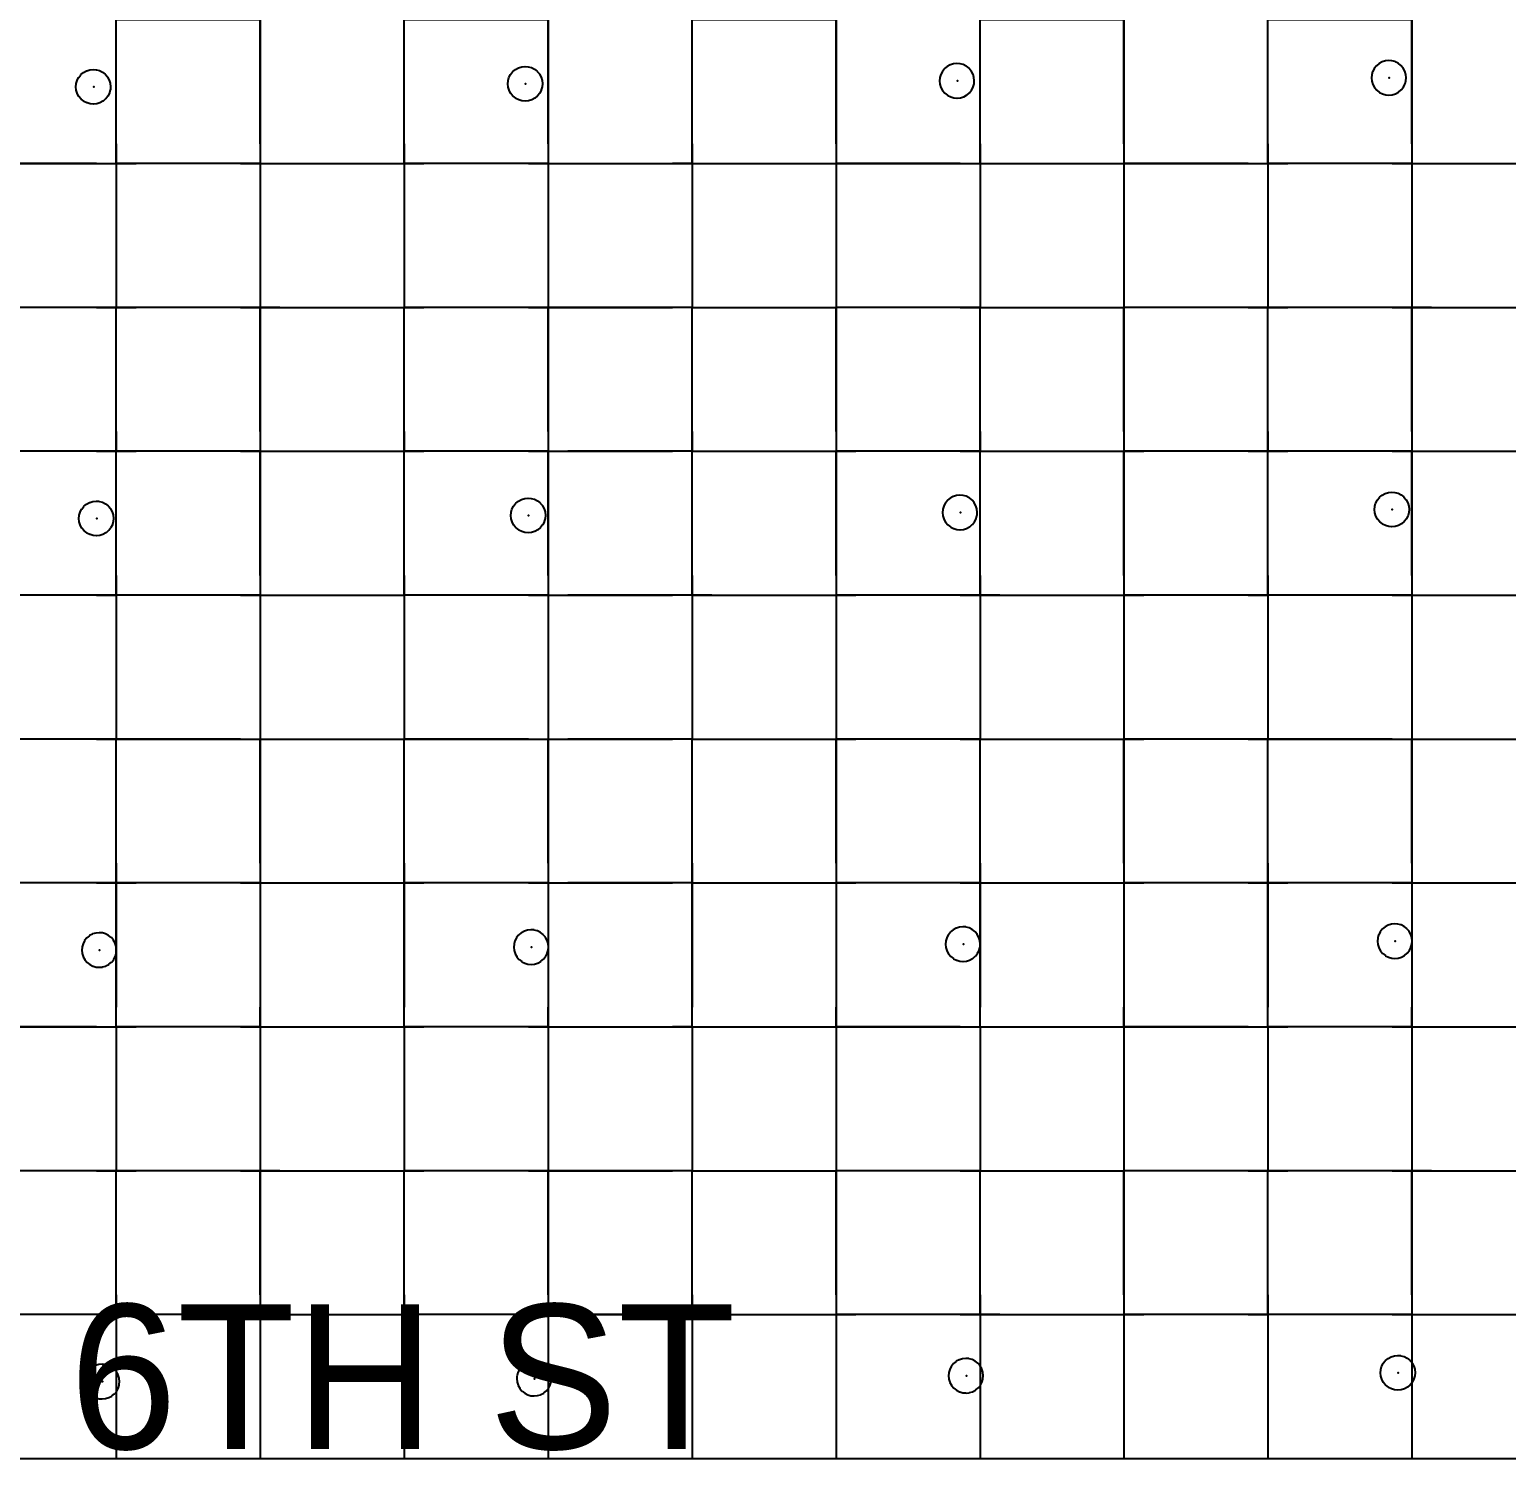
# Model space of a CAD drawing. Header units: metres. Extents: x 0 to 438, y -24 to 612.
# Drawn here: x 174.6 to 266.9, y 0 to 89.4 of the extents above; entities that cross this region are included whole.
import ezdxf

# ---------------------------------------------------------------- set-up
doc = ezdxf.new("R2010")
doc.units = ezdxf.units.M
for name, color, linetype in [('LAYER_01_CUT', 7, 'Continuous'), ('LAYER_04_GRID', 7, 'Continuous'), ('LAYER_05_LABELS', 7, 'Continuous')]:
    doc.layers.add(name, color=color, linetype=linetype)

msp = doc.modelspace()

# ---------------------------------------------------------------- linework, layer by layer
at = {"layer": 'LAYER_01_CUT'}
for points in [[(180, 88.766), (180, 90), (181.234, 90), (189, 90), (189, 88.766), (189, 81), (189, 79.766)], [(180, 82.234), (180, 90)], [(189, 82.234), (189, 90)], [(198, 88.766), (198, 90), (199.234, 90), (207, 90), (207, 88.766), (207, 81), (207, 79.766)], [(198, 82.234), (198, 90)], [(207, 82.234), (207, 90)], [(216, 88.766), (216, 90), (217.234, 90), (225, 90), (225, 88.766), (225, 81), (225, 79.766)], [(216, 82.234), (216, 90)], [(225, 82.234), (225, 90)], [(234, 88.766), (234, 90), (235.234, 90), (243, 90), (243, 88.766), (243, 81), (243, 79.766)], [(234, 82.234), (234, 90)], [(243, 82.234), (243, 90)], [(252, 88.766), (252, 90), (253.234, 90), (261, 90), (261, 88.766), (261, 81), (261, 79.766)], [(252, 82.234), (252, 90)], [(261, 82.234), (261, 90)], [(180, 81), (180, 88.766)], [(198, 81), (198, 88.766)], [(216, 81), (216, 88.766)], [(234, 81), (234, 88.766)], [(252, 81), (252, 88.766)], [(178.755, 86.869), (178.946, 86.816), (178.954, 86.812), (179.139, 86.719), (179.146, 86.714), (179.312, 86.583), (179.318, 86.576), (179.454, 86.414), (179.458, 86.407), (179.559, 86.222), (179.561, 86.214), (179.621, 86.018), (179.622, 86.01), (179.643, 85.811), (179.642, 85.803), (179.627, 85.617), (179.624, 85.609), (179.571, 85.417), (179.567, 85.409), (179.475, 85.224), (179.469, 85.217), (179.339, 85.051), (179.332, 85.045), (179.17, 84.909), (179.162, 84.905), (178.978, 84.805), (178.97, 84.802), (178.774, 84.742), (178.765, 84.741), (178.567, 84.72), (178.559, 84.721), (178.372, 84.737), (178.364, 84.739), (178.173, 84.792), (178.165, 84.796), (177.98, 84.888), (177.973, 84.894), (177.807, 85.024), (177.801, 85.031), (177.665, 85.193), (177.66, 85.201), (177.56, 85.385), (177.558, 85.393), (177.497, 85.589), (177.497, 85.598), (177.476, 85.796), (177.477, 85.804), (177.492, 85.991), (177.494, 85.999), (177.547, 86.191), (177.551, 86.198), (177.644, 86.383), (177.65, 86.39), (177.78, 86.556), (177.787, 86.562), (177.949, 86.699), (177.956, 86.703), (178.141, 86.803), (178.149, 86.805), (178.345, 86.866), (178.353, 86.867), (178.552, 86.887), (178.56, 86.886), (178.747, 86.871), (178.755, 86.869)], [(204.559, 85.572), (204.557, 85.58), (204.497, 85.776), (204.496, 85.784), (204.475, 85.983), (204.476, 85.99), (204.492, 86.177), (204.494, 86.185), (204.547, 86.377), (204.551, 86.385), (204.643, 86.57), (204.649, 86.577), (204.779, 86.743), (204.786, 86.748), (204.948, 86.885), (204.956, 86.889), (205.14, 86.989), (205.148, 86.992), (205.344, 87.052), (205.353, 87.053), (205.551, 87.073), (205.559, 87.073), (205.746, 87.057), (205.754, 87.055), (205.945, 87.002), (205.953, 86.998), (206.138, 86.906), (206.145, 86.9), (206.311, 86.769), (206.317, 86.763), (206.453, 86.601), (206.458, 86.593), (206.558, 86.409), (206.56, 86.401), (206.621, 86.204), (206.622, 86.196), (206.642, 85.998), (206.641, 85.99), (206.626, 85.803), (206.624, 85.795), (206.571, 85.603), (206.567, 85.596), (206.474, 85.411), (206.469, 85.404), (206.338, 85.238), (206.331, 85.232), (206.169, 85.095), (206.162, 85.091), (205.977, 84.991), (205.969, 84.988), (205.773, 84.928), (205.765, 84.927), (205.566, 84.907), (205.558, 84.908), (205.371, 84.923), (205.363, 84.925), (205.172, 84.978), (205.164, 84.982), (204.979, 85.075), (204.972, 85.08), (204.806, 85.211), (204.8, 85.218), (204.664, 85.38), (204.66, 85.387), (204.559, 85.572)], [(231.493, 86.372), (231.491, 86.364), (231.475, 86.177), (231.475, 86.169), (231.495, 85.971), (231.496, 85.962), (231.556, 85.766), (231.559, 85.758), (231.659, 85.574), (231.663, 85.566), (231.8, 85.404), (231.805, 85.397), (231.972, 85.267), (231.978, 85.261), (232.164, 85.169), (232.171, 85.165), (232.363, 85.112), (232.371, 85.11), (232.558, 85.094), (232.566, 85.093), (232.764, 85.114), (232.772, 85.115), (232.968, 85.175), (232.977, 85.177), (233.161, 85.278), (233.169, 85.282), (233.331, 85.418), (233.337, 85.424), (233.468, 85.59), (233.473, 85.597), (233.566, 85.782), (233.57, 85.79), (233.623, 85.981), (233.625, 85.989), (233.641, 86.176), (233.641, 86.184), (233.621, 86.383), (233.62, 86.391), (233.56, 86.587), (233.557, 86.595), (233.457, 86.78), (233.453, 86.787), (233.316, 86.949), (233.311, 86.956), (233.145, 87.087), (233.138, 87.092), (232.953, 87.185), (232.945, 87.189), (232.753, 87.242), (232.745, 87.244), (232.558, 87.259), (232.551, 87.26), (232.352, 87.239), (232.344, 87.239), (232.148, 87.178), (232.14, 87.176), (231.955, 87.076), (231.947, 87.071), (231.786, 86.935), (231.779, 86.929), (231.648, 86.763), (231.643, 86.756), (231.55, 86.571), (231.546, 86.563), (231.493, 86.372)], [(260.137, 87.278), (259.952, 87.371), (259.944, 87.375), (259.753, 87.428), (259.745, 87.43), (259.558, 87.446), (259.55, 87.446), (259.351, 87.426), (259.343, 87.425), (259.147, 87.365), (259.139, 87.362), (258.955, 87.262), (258.947, 87.258), (258.785, 87.121), (258.778, 87.116), (258.648, 86.95), (258.642, 86.943), (258.549, 86.758), (258.545, 86.75), (258.492, 86.558), (258.49, 86.55), (258.475, 86.363), (258.474, 86.356), (258.495, 86.157), (258.495, 86.149), (258.556, 85.953), (258.558, 85.945), (258.658, 85.76), (258.663, 85.752), (258.799, 85.591), (258.805, 85.584), (258.971, 85.453), (258.978, 85.448), (259.163, 85.355), (259.171, 85.351), (259.362, 85.298), (259.37, 85.296), (259.557, 85.28), (259.565, 85.28), (259.763, 85.3), (259.772, 85.301), (259.968, 85.361), (259.976, 85.364), (260.16, 85.464), (260.168, 85.468), (260.33, 85.605), (260.337, 85.61), (260.467, 85.777), (260.473, 85.784), (260.566, 85.969), (260.569, 85.976), (260.622, 86.168), (260.625, 86.176), (260.64, 86.363), (260.641, 86.371), (260.62, 86.569), (260.619, 86.577), (260.559, 86.773), (260.557, 86.782), (260.456, 86.966), (260.452, 86.974), (260.316, 87.136), (260.31, 87.142), (260.144, 87.273), (260.137, 87.278)], [(180, 82.234), (180, 81)], [(189, 82.234), (189, 81)], [(198, 82.234), (198, 81)], [(207, 82.234), (207, 81)], [(216, 82.234), (216, 81)], [(225, 82.234), (225, 81)], [(234, 82.234), (234, 81)], [(243, 82.234), (243, 81)], [(252, 82.234), (252, 81)], [(261, 82.234), (261, 81)], [(178.766, 81), (171, 81)], [(172.234, 81), (180, 81), (180, 79.766)], [(178.766, 81), (180, 81)], [(187.766, 81), (180, 81)], [(180, 81), (180, 73.234)], [(180, 81), (181.234, 81)], [(189, 81), (181.234, 81)], [(187.766, 81), (189, 81)], [(189, 81), (189, 73.234)], [(189, 81), (190.234, 81)], [(189, 81), (196.766, 81)], [(190.234, 81), (198, 81), (198, 79.766)], [(196.766, 81), (198, 81)], [(205.766, 81), (198, 81)], [(198, 81), (198, 73.234)], [(198, 81), (199.234, 81)], [(207, 81), (199.234, 81)], [(205.766, 81), (207, 81)], [(207, 81), (207, 73.234)], [(207, 81), (208.234, 81)], [(207, 81), (214.766, 81)], [(208.234, 81), (216, 81), (216, 79.766)], [(216, 81), (214.766, 81)], [(216, 81), (216, 73.234)], [(216, 81), (217.234, 81)], [(216, 81), (223.766, 81)], [(217.234, 81), (225, 81)], [(223.766, 81), (225, 81)], [(232.766, 81), (225, 81)], [(225, 81), (225, 73.234)], [(225, 81), (226.234, 81)], [(226.234, 81), (234, 81), (234, 79.766)], [(232.766, 81), (234, 81)], [(234, 81), (234, 73.234)], [(234, 81), (235.234, 81)], [(234, 81), (241.766, 81)], [(235.234, 81), (243, 81)], [(241.766, 81), (243, 81)], [(250.766, 81), (243, 81)], [(243, 81), (243, 73.234)], [(243, 81), (244.234, 81)], [(244.234, 81), (252, 81), (252, 79.766)], [(250.766, 81), (252, 81)], [(259.766, 81), (252, 81)], [(252, 81), (252, 73.234)], [(252, 81), (253.234, 81)], [(261, 81), (253.234, 81)], [(259.766, 81), (261, 81)], [(261, 81), (261, 73.234)], [(261, 81), (262.234, 81)], [(261, 81), (268.766, 81)], [(262.234, 81), (270, 81), (270, 79.766)], [(180, 79.766), (180, 72)], [(189, 79.766), (189, 72)], [(198, 79.766), (198, 72)], [(207, 79.766), (207, 72)], [(216, 79.766), (216, 72)], [(225, 79.766), (225, 72)], [(234, 79.766), (234, 72)], [(243, 79.766), (243, 72)], [(252, 79.766), (252, 72)], [(261, 79.766), (261, 72)], [(180, 73.234), (180, 72)], [(189, 73.234), (189, 72)], [(198, 73.234), (198, 72)], [(207, 73.234), (207, 72)], [(216, 73.234), (216, 72)], [(225, 73.234), (225, 72)], [(234, 73.234), (234, 72)], [(243, 73.234), (243, 72)], [(252, 73.234), (252, 72)], [(261, 73.234), (261, 72)], [(178.766, 72), (171, 72)], [(180, 72), (172.234, 72)], [(178.766, 72), (180, 72)], [(180, 61.766), (180, 63), (180, 70.766), (180, 72), (181.234, 72)], [(187.766, 72), (180, 72)], [(180, 64.234), (180, 72)], [(189, 72), (181.234, 72)], [(187.766, 72), (189, 72)], [(190.234, 72), (189, 72), (189, 70.766), (189, 63), (189, 61.766), (189, 54), (189, 52.766)], [(189, 64.234), (189, 72)], [(189, 72), (196.766, 72)], [(190.234, 72), (198, 72)], [(196.766, 72), (198, 72)], [(198, 61.766), (198, 63), (198, 70.766), (198, 72), (199.234, 72)], [(205.766, 72), (198, 72)], [(198, 64.234), (198, 72)], [(207, 72), (199.234, 72)], [(205.766, 72), (207, 72)], [(208.234, 72), (207, 72), (207, 70.766), (207, 63), (207, 61.766), (207, 54), (207, 52.766)], [(207, 64.234), (207, 72)], [(207, 72), (214.766, 72)], [(216, 72), (208.234, 72)], [(216, 72), (214.766, 72)], [(216, 61.766), (216, 63), (216, 70.766), (216, 72), (217.234, 72)], [(216, 64.234), (216, 72)], [(216, 72), (223.766, 72)], [(217.234, 72), (225, 72)], [(223.766, 72), (225, 72)], [(226.234, 72), (225, 72), (225, 70.766), (225, 63), (225, 61.766), (225, 54), (225, 52.766)], [(232.766, 72), (225, 72)], [(225, 64.234), (225, 72)], [(234, 72), (226.234, 72)], [(232.766, 72), (234, 72)], [(234, 61.766), (234, 63), (234, 70.766), (234, 72), (235.234, 72)], [(234, 64.234), (234, 72)], [(234, 72), (241.766, 72)], [(235.234, 72), (243, 72)], [(241.766, 72), (243, 72)], [(244.234, 72), (243, 72), (243, 70.766), (243, 63), (243, 61.766), (243, 54), (243, 52.766)], [(250.766, 72), (243, 72)], [(243, 64.234), (243, 72)], [(252, 72), (244.234, 72)], [(250.766, 72), (252, 72)], [(252, 61.766), (252, 63), (252, 70.766), (252, 72), (253.234, 72)], [(259.766, 72), (252, 72)], [(252, 64.234), (252, 72)], [(261, 72), (253.234, 72)], [(259.766, 72), (261, 72)], [(262.234, 72), (261, 72), (261, 70.766), (261, 63), (261, 61.766), (261, 54), (261, 52.766)], [(261, 64.234), (261, 72)], [(261, 72), (268.766, 72)], [(262.234, 72), (270, 72)], [(180, 64.234), (180, 63)], [(189, 64.234), (189, 63)], [(198, 64.234), (198, 63)], [(207, 64.234), (207, 63)], [(216, 64.234), (216, 63)], [(225, 64.234), (225, 63)], [(234, 64.234), (234, 63)], [(243, 64.234), (243, 63)], [(252, 64.234), (252, 63)], [(261, 64.234), (261, 63)], [(178.766, 63), (171, 63)], [(180, 63), (172.234, 63)], [(178.766, 63), (180, 63)], [(187.766, 63), (180, 63)], [(180, 55.234), (180, 63)], [(180, 63), (181.234, 63)], [(189, 63), (181.234, 63)], [(187.766, 63), (189, 63)], [(189, 55.234), (189, 63)], [(189, 63), (190.234, 63)], [(189, 63), (196.766, 63)], [(190.234, 63), (198, 63)], [(196.766, 63), (198, 63)], [(205.766, 63), (198, 63)], [(198, 55.234), (198, 63)], [(198, 63), (199.234, 63)], [(207, 63), (199.234, 63)], [(205.766, 63), (207, 63)], [(207, 55.234), (207, 63)], [(207, 63), (208.234, 63)], [(207, 63), (214.766, 63)], [(216, 63), (208.234, 63)], [(216, 63), (214.766, 63)], [(216, 55.234), (216, 63)], [(216, 63), (217.234, 63)], [(216, 63), (223.766, 63)], [(217.234, 63), (225, 63)], [(223.766, 63), (225, 63)], [(232.766, 63), (225, 63)], [(225, 55.234), (225, 63)], [(225, 63), (226.234, 63)], [(234, 63), (226.234, 63)], [(232.766, 63), (234, 63)], [(234, 55.234), (234, 63)], [(234, 63), (235.234, 63)], [(234, 63), (241.766, 63)], [(235.234, 63), (243, 63)], [(241.766, 63), (243, 63)], [(250.766, 63), (243, 63)], [(243, 55.234), (243, 63)], [(243, 63), (244.234, 63)], [(252, 63), (244.234, 63)], [(250.766, 63), (252, 63)], [(259.766, 63), (252, 63)], [(252, 55.234), (252, 63)], [(252, 63), (253.234, 63)], [(261, 63), (253.234, 63)], [(259.766, 63), (261, 63)], [(261, 55.234), (261, 63)], [(261, 63), (262.234, 63)], [(261, 63), (268.766, 63)], [(262.234, 63), (270, 63)], [(180, 54), (180, 61.766)], [(198, 54), (198, 61.766)], [(216, 54), (216, 61.766)], [(234, 54), (234, 61.766)], [(252, 54), (252, 61.766)], [(204.682, 58.785), (204.662, 58.983), (204.663, 58.991), (204.678, 59.178), (204.68, 59.186), (204.733, 59.378), (204.737, 59.385), (204.83, 59.57), (204.835, 59.577), (204.966, 59.743), (204.973, 59.749), (205.135, 59.886), (205.142, 59.89), (205.327, 59.99), (205.335, 59.993), (205.531, 60.053), (205.539, 60.054), (205.738, 60.074), (205.745, 60.074), (205.932, 60.058), (205.94, 60.056), (206.132, 60.003), (206.14, 59.999), (206.325, 59.906), (206.332, 59.901), (206.498, 59.77), (206.504, 59.763), (206.64, 59.601), (206.644, 59.594), (206.744, 59.409), (206.747, 59.401), (206.807, 59.205), (206.808, 59.197), (206.828, 58.998), (206.828, 58.991), (206.812, 58.804), (206.81, 58.796), (206.757, 58.604), (206.753, 58.596), (206.66, 58.411), (206.655, 58.404), (206.524, 58.238), (206.518, 58.233), (206.356, 58.096), (206.348, 58.092), (206.164, 57.992), (206.155, 57.989), (205.96, 57.929), (205.951, 57.928), (205.753, 57.908), (205.745, 57.908), (205.558, 57.924), (205.55, 57.926), (205.358, 57.979), (205.351, 57.983), (205.166, 58.075), (205.159, 58.081), (204.992, 58.212), (204.987, 58.218), (204.85, 58.38), (204.846, 58.388), (204.746, 58.572), (204.743, 58.58), (204.683, 58.777), (204.682, 58.785)], [(233.807, 59.383), (233.807, 59.392), (233.746, 59.588), (233.744, 59.596), (233.643, 59.78), (233.639, 59.788), (233.503, 59.95), (233.497, 59.957), (233.331, 60.087), (233.324, 60.093), (233.139, 60.185), (233.131, 60.189), (232.94, 60.242), (232.932, 60.244), (232.745, 60.26), (232.737, 60.261), (232.538, 60.24), (232.53, 60.239), (232.334, 60.179), (232.326, 60.177), (232.142, 60.076), (232.134, 60.072), (231.972, 59.936), (231.965, 59.93), (231.835, 59.764), (231.829, 59.757), (231.736, 59.572), (231.733, 59.564), (231.68, 59.372), (231.677, 59.364), (231.662, 59.178), (231.661, 59.17), (231.682, 58.971), (231.683, 58.963), (231.743, 58.767), (231.745, 58.759), (231.846, 58.574), (231.85, 58.567), (231.986, 58.405), (231.992, 58.398), (232.158, 58.267), (232.165, 58.262), (232.35, 58.169), (232.358, 58.165), (232.549, 58.112), (232.557, 58.11), (232.744, 58.095), (232.752, 58.094), (232.951, 58.114), (232.959, 58.115), (233.155, 58.176), (233.163, 58.178), (233.347, 58.278), (233.355, 58.282), (233.517, 58.419), (233.524, 58.425), (233.654, 58.591), (233.66, 58.598), (233.753, 58.783), (233.757, 58.791), (233.809, 58.982), (233.812, 58.99), (233.827, 59.177), (233.828, 59.185), (233.807, 59.383)], [(259.325, 60.363), (259.334, 60.365), (259.53, 60.426), (259.538, 60.427), (259.736, 60.447), (259.744, 60.446), (259.931, 60.431), (259.939, 60.429), (260.131, 60.376), (260.138, 60.372), (260.323, 60.279), (260.33, 60.274), (260.497, 60.143), (260.502, 60.136), (260.639, 59.974), (260.643, 59.967), (260.743, 59.782), (260.746, 59.774), (260.806, 59.578), (260.807, 59.57), (260.827, 59.371), (260.827, 59.363), (260.811, 59.177), (260.809, 59.169), (260.756, 58.977), (260.752, 58.969), (260.659, 58.784), (260.654, 58.777), (260.523, 58.611), (260.516, 58.605), (260.354, 58.469), (260.347, 58.465), (260.162, 58.365), (260.154, 58.362), (259.958, 58.302), (259.95, 58.301), (259.751, 58.28), (259.744, 58.281), (259.557, 58.297), (259.549, 58.299), (259.357, 58.352), (259.349, 58.356), (259.164, 58.448), (259.157, 58.454), (258.991, 58.585), (258.986, 58.591), (258.849, 58.753), (258.845, 58.761), (258.745, 58.945), (258.742, 58.953), (258.682, 59.149), (258.681, 59.158), (258.661, 59.356), (258.661, 59.364), (258.677, 59.551), (258.679, 59.559), (258.732, 59.751), (258.736, 59.758), (258.829, 59.943), (258.834, 59.95), (258.965, 60.116), (258.971, 60.122), (259.133, 60.259), (259.141, 60.263), (259.325, 60.363)], [(179.525, 58.052), (179.518, 58.046), (179.356, 57.91), (179.349, 57.905), (179.164, 57.805), (179.156, 57.803), (178.96, 57.742), (178.952, 57.742), (178.753, 57.721), (178.746, 57.722), (178.559, 57.737), (178.551, 57.74), (178.359, 57.792), (178.351, 57.796), (178.166, 57.889), (178.159, 57.894), (177.993, 58.025), (177.987, 58.032), (177.851, 58.194), (177.847, 58.201), (177.747, 58.386), (177.744, 58.394), (177.684, 58.59), (177.683, 58.598), (177.663, 58.797), (177.663, 58.805), (177.679, 58.992), (177.681, 59), (177.734, 59.191), (177.738, 59.199), (177.831, 59.384), (177.836, 59.391), (177.967, 59.557), (177.973, 59.563), (178.135, 59.699), (178.143, 59.703), (178.327, 59.804), (178.336, 59.806), (178.531, 59.866), (178.54, 59.867), (178.738, 59.888), (178.746, 59.887), (178.933, 59.871), (178.941, 59.869), (179.133, 59.816), (179.14, 59.812), (179.325, 59.72), (179.332, 59.714), (179.499, 59.584), (179.504, 59.577), (179.641, 59.415), (179.645, 59.407), (179.745, 59.223), (179.748, 59.215), (179.808, 59.019), (179.809, 59.01), (179.829, 58.812), (179.828, 58.804), (179.813, 58.617), (179.811, 58.609), (179.758, 58.418), (179.754, 58.41), (179.661, 58.225), (179.656, 58.218), (179.525, 58.052)], [(180, 55.234), (180, 54)], [(189, 55.234), (189, 54)], [(198, 55.234), (198, 54)], [(207, 55.234), (207, 54)], [(216, 55.234), (216, 54)], [(225, 55.234), (225, 54)], [(234, 55.234), (234, 54)], [(243, 55.234), (243, 54)], [(252, 55.234), (252, 54)], [(261, 55.234), (261, 54)], [(178.766, 54), (171, 54)], [(180, 54), (172.234, 54)], [(178.766, 54), (180, 54)], [(181.234, 54), (180, 54), (180, 52.766)], [(187.766, 54), (180, 54)], [(180, 54), (180, 46.234)], [(189, 54), (181.234, 54)], [(187.766, 54), (189, 54)], [(189, 54), (189, 46.234)], [(189, 54), (190.234, 54)], [(189, 54), (196.766, 54)], [(190.234, 54), (198, 54)], [(196.766, 54), (198, 54)], [(199.234, 54), (198, 54), (198, 52.766)], [(205.766, 54), (198, 54)], [(198, 54), (198, 46.234)], [(207, 54), (199.234, 54)], [(205.766, 54), (207, 54)], [(207, 54), (207, 46.234)], [(207, 54), (208.234, 54)], [(207, 54), (214.766, 54)], [(216, 54), (208.234, 54)], [(216, 54), (214.766, 54)], [(217.234, 54), (216, 54), (216, 52.766)], [(216, 54), (216, 46.234)], [(216, 54), (223.766, 54)], [(217.234, 54), (225, 54)], [(223.766, 54), (225, 54)], [(232.766, 54), (225, 54)], [(225, 54), (225, 46.234)], [(225, 54), (226.234, 54)], [(234, 54), (226.234, 54)], [(232.766, 54), (234, 54)], [(235.234, 54), (234, 54), (234, 52.766)], [(234, 54), (234, 46.234)], [(234, 54), (241.766, 54)], [(235.234, 54), (243, 54)], [(241.766, 54), (243, 54)], [(250.766, 54), (243, 54)], [(243, 54), (243, 46.234)], [(243, 54), (244.234, 54)], [(252, 54), (244.234, 54)], [(250.766, 54), (252, 54)], [(253.234, 54), (252, 54), (252, 52.766)], [(259.766, 54), (252, 54)], [(252, 54), (252, 46.234)], [(261, 54), (253.234, 54)], [(259.766, 54), (261, 54)], [(261, 54), (261, 46.234)], [(261, 54), (262.234, 54)], [(261, 54), (268.766, 54)], [(262.234, 54), (270, 54)], [(180, 52.766), (180, 45)], [(189, 52.766), (189, 45)], [(198, 52.766), (198, 45)], [(207, 52.766), (207, 45)], [(216, 52.766), (216, 45)], [(225, 52.766), (225, 45)], [(234, 52.766), (234, 45)], [(243, 52.766), (243, 45)], [(252, 52.766), (252, 45)], [(261, 52.766), (261, 45)], [(180, 46.234), (180, 45)], [(189, 46.234), (189, 45)], [(198, 46.234), (198, 45)], [(207, 46.234), (207, 45)], [(216, 46.234), (216, 45)], [(225, 46.234), (225, 45)], [(234, 46.234), (234, 45)], [(243, 46.234), (243, 45)], [(252, 46.234), (252, 45)], [(261, 46.234), (261, 45)], [(178.766, 45), (171, 45)], [(180, 45), (172.234, 45)], [(178.766, 45), (180, 45)], [(180, 34.766), (180, 36), (180, 43.766), (180, 45), (181.234, 45), (189, 45), (189, 43.766), (189, 36), (189, 34.766), (189, 27), (189, 25.766)], [(187.766, 45), (180, 45)], [(180, 37.234), (180, 45)], [(187.766, 45), (189, 45)], [(189, 37.234), (189, 45)], [(189, 45), (190.234, 45)], [(189, 45), (196.766, 45)], [(190.234, 45), (198, 45)], [(196.766, 45), (198, 45)], [(198, 34.766), (198, 36), (198, 43.766), (198, 45), (199.234, 45), (207, 45), (207, 43.766), (207, 36), (207, 34.766), (207, 27), (207, 25.766)], [(205.766, 45), (198, 45)], [(198, 37.234), (198, 45)], [(205.766, 45), (207, 45)], [(207, 37.234), (207, 45)], [(207, 45), (208.234, 45)], [(207, 45), (214.766, 45)], [(216, 45), (208.234, 45)], [(216, 45), (214.766, 45)], [(216, 34.766), (216, 36), (216, 43.766), (216, 45), (217.234, 45), (225, 45), (225, 43.766), (225, 36), (225, 34.766), (225, 27), (225, 25.766)], [(216, 37.234), (216, 45)], [(216, 45), (223.766, 45)], [(223.766, 45), (225, 45)], [(232.766, 45), (225, 45)], [(225, 37.234), (225, 45)], [(225, 45), (226.234, 45)], [(234, 45), (226.234, 45)], [(232.766, 45), (234, 45)], [(234, 34.766), (234, 36), (234, 43.766), (234, 45), (235.234, 45), (243, 45), (243, 43.766), (243, 36), (243, 34.766), (243, 27), (243, 25.766)], [(234, 37.234), (234, 45)], [(234, 45), (241.766, 45)], [(241.766, 45), (243, 45)], [(250.766, 45), (243, 45)], [(243, 37.234), (243, 45)], [(243, 45), (244.234, 45)], [(252, 45), (244.234, 45)], [(250.766, 45), (252, 45)], [(252, 34.766), (252, 36), (252, 43.766), (252, 45), (253.234, 45), (261, 45), (261, 43.766), (261, 36), (261, 34.766), (261, 27), (261, 25.766)], [(259.766, 45), (252, 45)], [(252, 37.234), (252, 45)], [(259.766, 45), (261, 45)], [(261, 37.234), (261, 45)], [(261, 45), (262.234, 45)], [(261, 45), (268.766, 45)], [(262.234, 45), (270, 45)], [(180, 37.234), (180, 36)], [(189, 37.234), (189, 36)], [(198, 37.234), (198, 36)], [(207, 37.234), (207, 36)], [(216, 37.234), (216, 36)], [(225, 37.234), (225, 36)], [(234, 37.234), (234, 36)], [(243, 37.234), (243, 36)], [(252, 37.234), (252, 36)], [(261, 37.234), (261, 36)], [(178.766, 36), (171, 36)], [(180, 36), (172.234, 36)], [(178.766, 36), (180, 36)], [(187.766, 36), (180, 36)], [(180, 36), (180, 28.234)], [(180, 36), (181.234, 36)], [(189, 36), (181.234, 36)], [(187.766, 36), (189, 36)], [(189, 36), (189, 28.234)], [(189, 36), (190.234, 36)], [(189, 36), (196.766, 36)], [(190.234, 36), (198, 36)], [(196.766, 36), (198, 36)], [(205.766, 36), (198, 36)], [(198, 36), (198, 28.234)], [(198, 36), (199.234, 36)], [(207, 36), (199.234, 36)], [(205.766, 36), (207, 36)], [(207, 36), (207, 28.234)], [(207, 36), (208.234, 36)], [(207, 36), (214.766, 36)], [(216, 36), (208.234, 36)], [(216, 36), (214.766, 36)], [(216, 36), (216, 28.234)], [(216, 36), (217.234, 36)], [(216, 36), (223.766, 36)], [(217.234, 36), (225, 36)], [(223.766, 36), (225, 36)], [(232.766, 36), (225, 36)], [(225, 36), (225, 28.234)], [(225, 36), (226.234, 36)], [(234, 36), (226.234, 36)], [(232.766, 36), (234, 36)], [(234, 36), (234, 28.234)], [(234, 36), (235.234, 36)], [(234, 36), (241.766, 36)], [(235.234, 36), (243, 36)], [(241.766, 36), (243, 36)], [(250.766, 36), (243, 36)], [(243, 36), (243, 28.234)], [(243, 36), (244.234, 36)], [(252, 36), (244.234, 36)], [(250.766, 36), (252, 36)], [(259.766, 36), (252, 36)], [(252, 36), (252, 28.234)], [(252, 36), (253.234, 36)], [(261, 36), (253.234, 36)], [(259.766, 36), (261, 36)], [(261, 36), (261, 28.234)], [(261, 36), (262.234, 36)], [(261, 36), (268.766, 36)], [(262.234, 36), (270, 36)], [(180, 27), (180, 34.766)], [(198, 27), (198, 34.766)], [(216, 27), (216, 34.766)], [(234, 27), (234, 34.766)], [(252, 27), (252, 34.766)], [(233.93, 32.596), (233.83, 32.781), (233.826, 32.789), (233.689, 32.95), (233.684, 32.957), (233.518, 33.088), (233.511, 33.093), (233.325, 33.186), (233.318, 33.19), (233.126, 33.243), (233.118, 33.245), (232.931, 33.261), (232.923, 33.261), (232.725, 33.241), (232.717, 33.24), (232.521, 33.18), (232.513, 33.177), (232.328, 33.077), (232.32, 33.073), (232.158, 32.936), (232.152, 32.931), (232.021, 32.764), (232.016, 32.757), (231.923, 32.572), (231.919, 32.565), (231.866, 32.373), (231.864, 32.365), (231.848, 32.178), (231.848, 32.17), (231.868, 31.972), (231.869, 31.964), (231.929, 31.768), (231.932, 31.759), (232.032, 31.575), (232.036, 31.567), (232.173, 31.405), (232.178, 31.399), (232.344, 31.268), (232.351, 31.263), (232.537, 31.17), (232.544, 31.166), (232.736, 31.113), (232.744, 31.111), (232.931, 31.095), (232.939, 31.095), (233.137, 31.115), (233.145, 31.116), (233.341, 31.176), (233.349, 31.179), (233.534, 31.279), (233.542, 31.283), (233.704, 31.42), (233.71, 31.425), (233.841, 31.591), (233.846, 31.598), (233.939, 31.783), (233.943, 31.791), (233.996, 31.983), (233.998, 31.991), (234.014, 32.178), (234.014, 32.185), (233.994, 32.384), (233.993, 32.392), (233.933, 32.588), (233.93, 32.596)], [(258.918, 32.751), (258.865, 32.56), (258.863, 32.552), (258.848, 32.365), (258.847, 32.357), (258.868, 32.158), (258.868, 32.15), (258.929, 31.954), (258.931, 31.946), (259.031, 31.761), (259.036, 31.754), (259.172, 31.592), (259.178, 31.585), (259.344, 31.455), (259.351, 31.449), (259.536, 31.356), (259.544, 31.353), (259.735, 31.3), (259.743, 31.297), (259.93, 31.282), (259.938, 31.281), (260.136, 31.302), (260.145, 31.302), (260.341, 31.363), (260.349, 31.365), (260.533, 31.465), (260.541, 31.47), (260.703, 31.606), (260.71, 31.612), (260.84, 31.778), (260.846, 31.785), (260.938, 31.97), (260.942, 31.978), (260.995, 32.169), (260.998, 32.177), (261.013, 32.364), (261.014, 32.372), (260.993, 32.57), (260.992, 32.579), (260.932, 32.775), (260.93, 32.783), (260.829, 32.967), (260.825, 32.975), (260.689, 33.137), (260.683, 33.144), (260.517, 33.274), (260.51, 33.28), (260.325, 33.372), (260.317, 33.376), (260.126, 33.429), (260.118, 33.431), (259.931, 33.447), (259.923, 33.448), (259.724, 33.427), (259.716, 33.426), (259.52, 33.366), (259.512, 33.364), (259.327, 33.263), (259.32, 33.259), (259.158, 33.123), (259.151, 33.117), (259.021, 32.951), (259.015, 32.944), (258.922, 32.759), (258.918, 32.751)], [(178.153, 32.558), (178.022, 32.391), (178.017, 32.385), (177.924, 32.2), (177.92, 32.192), (177.867, 32), (177.865, 31.992), (177.85, 31.805), (177.849, 31.798), (177.869, 31.599), (177.87, 31.591), (177.931, 31.395), (177.933, 31.386), (178.033, 31.202), (178.038, 31.194), (178.174, 31.033), (178.18, 31.026), (178.346, 30.895), (178.353, 30.89), (178.538, 30.797), (178.546, 30.793), (178.737, 30.74), (178.745, 30.738), (178.932, 30.722), (178.94, 30.722), (179.138, 30.742), (179.147, 30.743), (179.343, 30.803), (179.351, 30.806), (179.535, 30.906), (179.543, 30.91), (179.705, 31.047), (179.712, 31.052), (179.842, 31.219), (179.848, 31.225), (179.94, 31.411), (179.944, 31.418), (179.997, 31.61), (179.999, 31.618), (180.015, 31.805), (180.016, 31.813), (179.995, 32.011), (179.994, 32.019), (179.934, 32.215), (179.932, 32.224), (179.831, 32.408), (179.827, 32.416), (179.691, 32.578), (179.685, 32.584), (179.519, 32.715), (179.512, 32.72), (179.327, 32.813), (179.319, 32.817), (179.128, 32.87), (179.12, 32.872), (178.933, 32.888), (178.925, 32.888), (178.726, 32.868), (178.718, 32.867), (178.522, 32.807), (178.514, 32.804), (178.329, 32.704), (178.322, 32.7), (178.16, 32.563), (178.153, 32.558)], [(205.939, 30.908), (206.138, 30.929), (206.146, 30.93), (206.342, 30.99), (206.35, 30.992), (206.535, 31.092), (206.542, 31.097), (206.704, 31.233), (206.711, 31.239), (206.841, 31.405), (206.847, 31.412), (206.94, 31.597), (206.944, 31.605), (206.997, 31.796), (206.999, 31.804), (207.014, 31.991), (207.015, 31.999), (206.995, 32.198), (206.994, 32.206), (206.933, 32.402), (206.931, 32.41), (206.831, 32.594), (206.826, 32.602), (206.69, 32.764), (206.684, 32.771), (206.518, 32.901), (206.511, 32.907), (206.326, 33), (206.318, 33.003), (206.127, 33.056), (206.119, 33.059), (205.932, 33.074), (205.924, 33.075), (205.726, 33.054), (205.717, 33.053), (205.521, 32.993), (205.513, 32.991), (205.329, 32.89), (205.321, 32.886), (205.159, 32.75), (205.152, 32.744), (205.022, 32.578), (205.016, 32.571), (204.924, 32.386), (204.92, 32.378), (204.867, 32.187), (204.865, 32.179), (204.849, 31.992), (204.848, 31.984), (204.869, 31.785), (204.87, 31.777), (204.93, 31.581), (204.932, 31.573), (205.033, 31.389), (205.037, 31.381), (205.173, 31.219), (205.179, 31.212), (205.345, 31.082), (205.352, 31.076), (205.537, 30.983), (205.545, 30.98), (205.736, 30.927), (205.744, 30.924), (205.931, 30.909), (205.939, 30.908)], [(180, 27), (180, 28.234)], [(189, 27), (189, 28.234)], [(198, 27), (198, 28.234)], [(207, 27), (207, 28.234)], [(216, 27), (216, 28.234)], [(225, 27), (225, 28.234)], [(234, 27), (234, 28.234)], [(243, 27), (243, 28.234)], [(252, 27), (252, 28.234)], [(261, 27), (261, 28.234)], [(178.766, 27), (171, 27)], [(172.234, 27), (180, 27), (180, 25.766)], [(178.766, 27), (180, 27)], [(187.766, 27), (180, 27)], [(180, 27), (180, 19.234)], [(180, 27), (181.234, 27)], [(189, 27), (181.234, 27)], [(187.766, 27), (189, 27)], [(189, 27), (189, 19.234)], [(189, 27), (190.234, 27)], [(189, 27), (196.766, 27)], [(190.234, 27), (198, 27), (198, 25.766)], [(196.766, 27), (198, 27)], [(205.766, 27), (198, 27)], [(198, 27), (198, 19.234)], [(198, 27), (199.234, 27)], [(207, 27), (199.234, 27)], [(205.766, 27), (207, 27)], [(207, 27), (207, 19.234)], [(207, 27), (208.234, 27)], [(207, 27), (214.766, 27)], [(208.234, 27), (216, 27), (216, 25.766)], [(216, 27), (214.766, 27)], [(216, 27), (216, 19.234)], [(216, 27), (217.234, 27)], [(216, 27), (223.766, 27)], [(217.234, 27), (225, 27)], [(223.766, 27), (225, 27)], [(232.766, 27), (225, 27)], [(225, 27), (225, 19.234)], [(225, 27), (226.234, 27)], [(226.234, 27), (234, 27), (234, 25.766)], [(232.766, 27), (234, 27)], [(234, 27), (234, 19.234)], [(234, 27), (235.234, 27)], [(234, 27), (241.766, 27)], [(235.234, 27), (243, 27)], [(241.766, 27), (243, 27)], [(250.766, 27), (243, 27)], [(243, 27), (243, 19.234)], [(243, 27), (244.234, 27)], [(244.234, 27), (252, 27), (252, 25.766)], [(250.766, 27), (252, 27)], [(259.766, 27), (252, 27)], [(252, 27), (252, 19.234)], [(252, 27), (253.234, 27)], [(261, 27), (253.234, 27)], [(259.766, 27), (261, 27)], [(261, 27), (261, 19.234)], [(261, 27), (262.234, 27)], [(261, 27), (268.766, 27)], [(262.234, 27), (270, 27), (270, 25.766)], [(180, 25.766), (180, 18)], [(189, 25.766), (189, 18)], [(198, 25.766), (198, 18)], [(207, 25.766), (207, 18)], [(216, 25.766), (216, 18)], [(225, 25.766), (225, 18)], [(234, 25.766), (234, 18)], [(243, 25.766), (243, 18)], [(252, 25.766), (252, 18)], [(261, 25.766), (261, 18)], [(180, 19.234), (180, 18)], [(189, 19.234), (189, 18)], [(198, 19.234), (198, 18)], [(207, 19.234), (207, 18)], [(216, 19.234), (216, 18)], [(225, 19.234), (225, 18)], [(234, 19.234), (234, 18)], [(243, 19.234), (243, 18)], [(252, 19.234), (252, 18)], [(261, 19.234), (261, 18)], [(178.766, 18), (171, 18)], [(180, 18), (172.234, 18)], [(178.766, 18), (180, 18)], [(180, 16.766), (180, 18), (181.234, 18)], [(187.766, 18), (180, 18)], [(180, 10.234), (180, 18)], [(189, 18), (181.234, 18)], [(187.766, 18), (189, 18)], [(190.234, 18), (189, 18), (189, 16.766), (189, 9), (189, 7.766)], [(189, 10.234), (189, 18)], [(189, 18), (196.766, 18)], [(190.234, 18), (198, 18)], [(196.766, 18), (198, 18)], [(198, 16.766), (198, 18), (199.234, 18)], [(205.766, 18), (198, 18)], [(198, 10.234), (198, 18)], [(207, 18), (199.234, 18)], [(205.766, 18), (207, 18)], [(208.234, 18), (207, 18), (207, 16.766), (207, 9), (207, 7.766)], [(207, 10.234), (207, 18)], [(207, 18), (214.766, 18)], [(216, 18), (208.234, 18)], [(216, 18), (214.766, 18)], [(216, 16.766), (216, 18), (217.234, 18)], [(216, 10.234), (216, 18)], [(216, 18), (223.766, 18)], [(217.234, 18), (225, 18)], [(223.766, 18), (225, 18)], [(226.234, 18), (225, 18), (225, 16.766), (225, 9), (225, 7.766)], [(232.766, 18), (225, 18)], [(225, 10.234), (225, 18)], [(234, 18), (226.234, 18)], [(232.766, 18), (234, 18)], [(234, 16.766), (234, 18), (235.234, 18)], [(234, 10.234), (234, 18)], [(234, 18), (241.766, 18)], [(235.234, 18), (243, 18)], [(241.766, 18), (243, 18)], [(244.234, 18), (243, 18), (243, 16.766), (243, 9), (243, 7.766)], [(250.766, 18), (243, 18)], [(243, 10.234), (243, 18)], [(252, 18), (244.234, 18)], [(250.766, 18), (252, 18)], [(252, 16.766), (252, 18), (253.234, 18)], [(259.766, 18), (252, 18)], [(252, 10.234), (252, 18)], [(261, 18), (253.234, 18)], [(259.766, 18), (261, 18)], [(262.234, 18), (261, 18), (261, 16.766), (261, 9), (261, 7.766)], [(261, 10.234), (261, 18)], [(261, 18), (268.766, 18)], [(262.234, 18), (270, 18)], [(180, 9), (180, 16.766)], [(198, 9), (198, 16.766)], [(216, 9), (216, 16.766)], [(234, 9), (234, 16.766)], [(252, 9), (252, 16.766)], [(180, 10.234), (180, 9)], [(189, 10.234), (189, 9)], [(198, 10.234), (198, 9)], [(207, 10.234), (207, 9)], [(216, 10.234), (216, 9)], [(225, 10.234), (225, 9)], [(234, 10.234), (234, 9)], [(243, 10.234), (243, 9)], [(252, 10.234), (252, 9)], [(261, 10.234), (261, 9)], [(178.766, 9), (171, 9)], [(180, 9), (172.234, 9)], [(178.766, 9), (180, 9)], [(181.234, 9), (180, 9), (180, 7.766)], [(187.766, 9), (180, 9)], [(180, 9), (180, 1.234)], [(189, 9), (181.234, 9)], [(187.766, 9), (189, 9)], [(189, 9), (189, 1.234)], [(189, 9), (190.234, 9)], [(189, 9), (196.766, 9)], [(190.234, 9), (198, 9)], [(196.766, 9), (198, 9)], [(199.234, 9), (198, 9), (198, 7.766)], [(205.766, 9), (198, 9)], [(198, 9), (198, 1.234)], [(207, 9), (199.234, 9)], [(205.766, 9), (207, 9)], [(207, 9), (207, 1.234)], [(207, 9), (208.234, 9)], [(207, 9), (214.766, 9)], [(216, 9), (208.234, 9)], [(216, 9), (214.766, 9)], [(217.234, 9), (216, 9), (216, 7.766)], [(216, 9), (216, 1.234)], [(216, 9), (223.766, 9)], [(217.234, 9), (225, 9)], [(223.766, 9), (225, 9)], [(232.766, 9), (225, 9)], [(225, 9), (225, 1.234)], [(225, 9), (226.234, 9)], [(234, 9), (226.234, 9)], [(232.766, 9), (234, 9)], [(235.234, 9), (234, 9), (234, 7.766)], [(234, 9), (234, 1.234)], [(234, 9), (241.766, 9)], [(235.234, 9), (243, 9)], [(241.766, 9), (243, 9)], [(250.766, 9), (243, 9)], [(243, 9), (243, 1.234)], [(243, 9), (244.234, 9)], [(252, 9), (244.234, 9)], [(250.766, 9), (252, 9)], [(253.234, 9), (252, 9), (252, 7.766)], [(259.766, 9), (252, 9)], [(252, 9), (252, 1.234)], [(261, 9), (253.234, 9)], [(259.766, 9), (261, 9)], [(261, 9), (261, 1.234)], [(261, 9), (262.234, 9)], [(261, 9), (268.766, 9)], [(262.234, 9), (270, 9)], [(180, 7.766), (180, 0)], [(189, 7.766), (189, 0)], [(198, 7.766), (198, 0)], [(207, 7.766), (207, 0)], [(216, 7.766), (216, 0)], [(225, 7.766), (225, 0)], [(234, 7.766), (234, 0)], [(243, 7.766), (243, 0)], [(252, 7.766), (252, 0)], [(261, 7.766), (261, 0)], [(178.36, 4.033), (178.366, 4.026), (178.532, 3.896), (178.539, 3.89), (178.724, 3.798), (178.732, 3.794), (178.924, 3.741), (178.931, 3.739), (179.119, 3.723), (179.126, 3.722), (179.325, 3.743), (179.333, 3.744), (179.529, 3.804), (179.537, 3.806), (179.722, 3.907), (179.729, 3.911), (179.891, 4.047), (179.898, 4.053), (180.029, 4.219), (180.034, 4.226), (180.127, 4.411), (180.131, 4.419), (180.184, 4.61), (180.186, 4.618), (180.201, 4.805), (180.202, 4.813), (180.182, 5.012), (180.181, 5.02), (180.121, 5.216), (180.118, 5.224), (180.018, 5.409), (180.014, 5.416), (179.877, 5.578), (179.871, 5.585), (179.705, 5.716), (179.698, 5.721), (179.513, 5.814), (179.505, 5.818), (179.314, 5.871), (179.306, 5.873), (179.119, 5.888), (179.111, 5.889), (178.913, 5.868), (178.904, 5.868), (178.708, 5.807), (178.7, 5.805), (178.516, 5.705), (178.508, 5.7), (178.346, 5.564), (178.339, 5.558), (178.209, 5.392), (178.203, 5.385), (178.111, 5.2), (178.107, 5.192), (178.054, 5.001), (178.052, 4.993), (178.036, 4.806), (178.035, 4.798), (178.056, 4.6), (178.057, 4.591), (178.117, 4.395), (178.119, 4.387), (178.22, 4.203), (178.224, 4.195), (178.36, 4.033)], [(206.705, 5.902), (206.698, 5.907), (206.513, 6), (206.505, 6.004), (206.313, 6.057), (206.305, 6.059), (206.118, 6.075), (206.111, 6.075), (205.912, 6.055), (205.904, 6.054), (205.708, 5.994), (205.7, 5.991), (205.515, 5.891), (205.508, 5.887), (205.346, 5.75), (205.339, 5.745), (205.208, 5.579), (205.203, 5.572), (205.11, 5.387), (205.106, 5.379), (205.053, 5.187), (205.051, 5.179), (205.036, 4.992), (205.035, 4.985), (205.055, 4.786), (205.056, 4.778), (205.116, 4.582), (205.119, 4.574), (205.219, 4.389), (205.223, 4.381), (205.36, 4.22), (205.365, 4.213), (205.532, 4.082), (205.539, 4.077), (205.724, 3.984), (205.731, 3.98), (205.923, 3.927), (205.931, 3.925), (206.118, 3.909), (206.126, 3.909), (206.324, 3.929), (206.332, 3.93), (206.528, 3.99), (206.537, 3.993), (206.721, 4.093), (206.729, 4.097), (206.891, 4.234), (206.897, 4.239), (207.028, 4.406), (207.033, 4.413), (207.126, 4.598), (207.13, 4.605), (207.183, 4.797), (207.185, 4.805), (207.201, 4.992), (207.201, 5), (207.181, 5.198), (207.18, 5.206), (207.12, 5.402), (207.117, 5.411), (207.017, 5.595), (207.013, 5.603), (206.876, 5.765), (206.871, 5.771), (206.705, 5.902)], [(233.324, 4.116), (233.332, 4.117), (233.528, 4.177), (233.536, 4.179), (233.72, 4.28), (233.728, 4.284), (233.89, 4.42), (233.897, 4.426), (234.027, 4.592), (234.033, 4.599), (234.126, 4.784), (234.129, 4.792), (234.182, 4.983), (234.185, 4.991), (234.2, 5.178), (234.201, 5.186), (234.18, 5.385), (234.179, 5.393), (234.119, 5.589), (234.117, 5.597), (234.016, 5.782), (234.012, 5.789), (233.876, 5.951), (233.87, 5.958), (233.704, 6.088), (233.697, 6.094), (233.512, 6.187), (233.504, 6.19), (233.313, 6.243), (233.305, 6.246), (233.118, 6.261), (233.11, 6.262), (232.911, 6.241), (232.903, 6.241), (232.707, 6.18), (232.699, 6.178), (232.515, 6.078), (232.507, 6.073), (232.345, 5.937), (232.338, 5.931), (232.208, 5.765), (232.202, 5.758), (232.109, 5.573), (232.105, 5.565), (232.053, 5.374), (232.05, 5.366), (232.035, 5.179), (232.034, 5.171), (232.055, 4.973), (232.055, 4.964), (232.116, 4.768), (232.118, 4.76), (232.219, 4.576), (232.223, 4.568), (232.359, 4.406), (232.365, 4.399), (232.531, 4.269), (232.538, 4.263), (232.723, 4.171), (232.731, 4.167), (232.922, 4.114), (232.93, 4.112), (233.117, 4.096), (233.125, 4.095), (233.324, 4.116)], [(259.53, 4.455), (259.364, 4.586), (259.358, 4.593), (259.222, 4.754), (259.218, 4.762), (259.118, 4.947), (259.115, 4.955), (259.055, 5.151), (259.054, 5.159), (259.034, 5.358), (259.034, 5.365), (259.05, 5.552), (259.052, 5.56), (259.105, 5.752), (259.109, 5.76), (259.202, 5.945), (259.207, 5.952), (259.338, 6.118), (259.344, 6.123), (259.506, 6.26), (259.514, 6.264), (259.698, 6.364), (259.707, 6.367), (259.902, 6.427), (259.911, 6.428), (260.109, 6.448), (260.117, 6.448), (260.304, 6.432), (260.312, 6.43), (260.504, 6.377), (260.511, 6.373), (260.696, 6.28), (260.703, 6.275), (260.87, 6.144), (260.875, 6.138), (261.012, 5.976), (261.016, 5.968), (261.116, 5.784), (261.119, 5.775), (261.179, 5.579), (261.18, 5.571), (261.2, 5.373), (261.199, 5.365), (261.184, 5.178), (261.182, 5.17), (261.129, 4.978), (261.125, 4.971), (261.032, 4.786), (261.027, 4.779), (260.896, 4.612), (260.889, 4.607), (260.727, 4.47), (260.72, 4.466), (260.535, 4.366), (260.527, 4.363), (260.331, 4.303), (260.323, 4.302), (260.124, 4.282), (260.117, 4.282), (259.93, 4.298), (259.922, 4.3), (259.73, 4.353), (259.722, 4.357), (259.537, 4.45), (259.53, 4.455)], [(180, 1.234), (180, 0)], [(189, 1.234), (189, 0)], [(198, 1.234), (198, 0)], [(207, 1.234), (207, 0)], [(216, 1.234), (216, 0)], [(225, 1.234), (225, 0)], [(234, 1.234), (234, 0)], [(243, 1.234), (243, 0)], [(252, 1.234), (252, 0)], [(261, 1.234), (261, 0)], [(171, 0), (178.766, 0), (180, 0), (187.766, 0), (189, 0), (196.766, 0), (198, 0), (205.766, 0), (207, 0), (214.766, 0), (216, 0), (223.766, 0), (225, 0), (232.766, 0), (234, 0), (241.766, 0), (243, 0), (250.766, 0), (252, 0), (259.766, 0), (261, 0), (268.766, 0)]]:
    msp.add_lwpolyline(points, dxfattribs=at)
at = {"layer": 'LAYER_04_GRID'}
for p in [(205.586, 85.99), (232.585, 86.177), (259.584, 86.363), (178.586, 85.804), (232.771, 59.177), (259.771, 59.364), (178.773, 58.805), (205.772, 58.991), (259.957, 32.365), (178.959, 31.805), (205.959, 31.992), (232.958, 32.178), (179.146, 4.806), (206.145, 4.992), (233.144, 5.179), (260.144, 5.365)]:
    msp.add_point(p, dxfattribs=at)

# ---------------------------------------------------------------- texts
at = {"layer": 'LAYER_05_LABELS'}
msp.add_text('6TH ST', height=9.045, dxfattribs=at).set_placement((177.07, 0.6))

doc.saveas('drawing.dxf')
